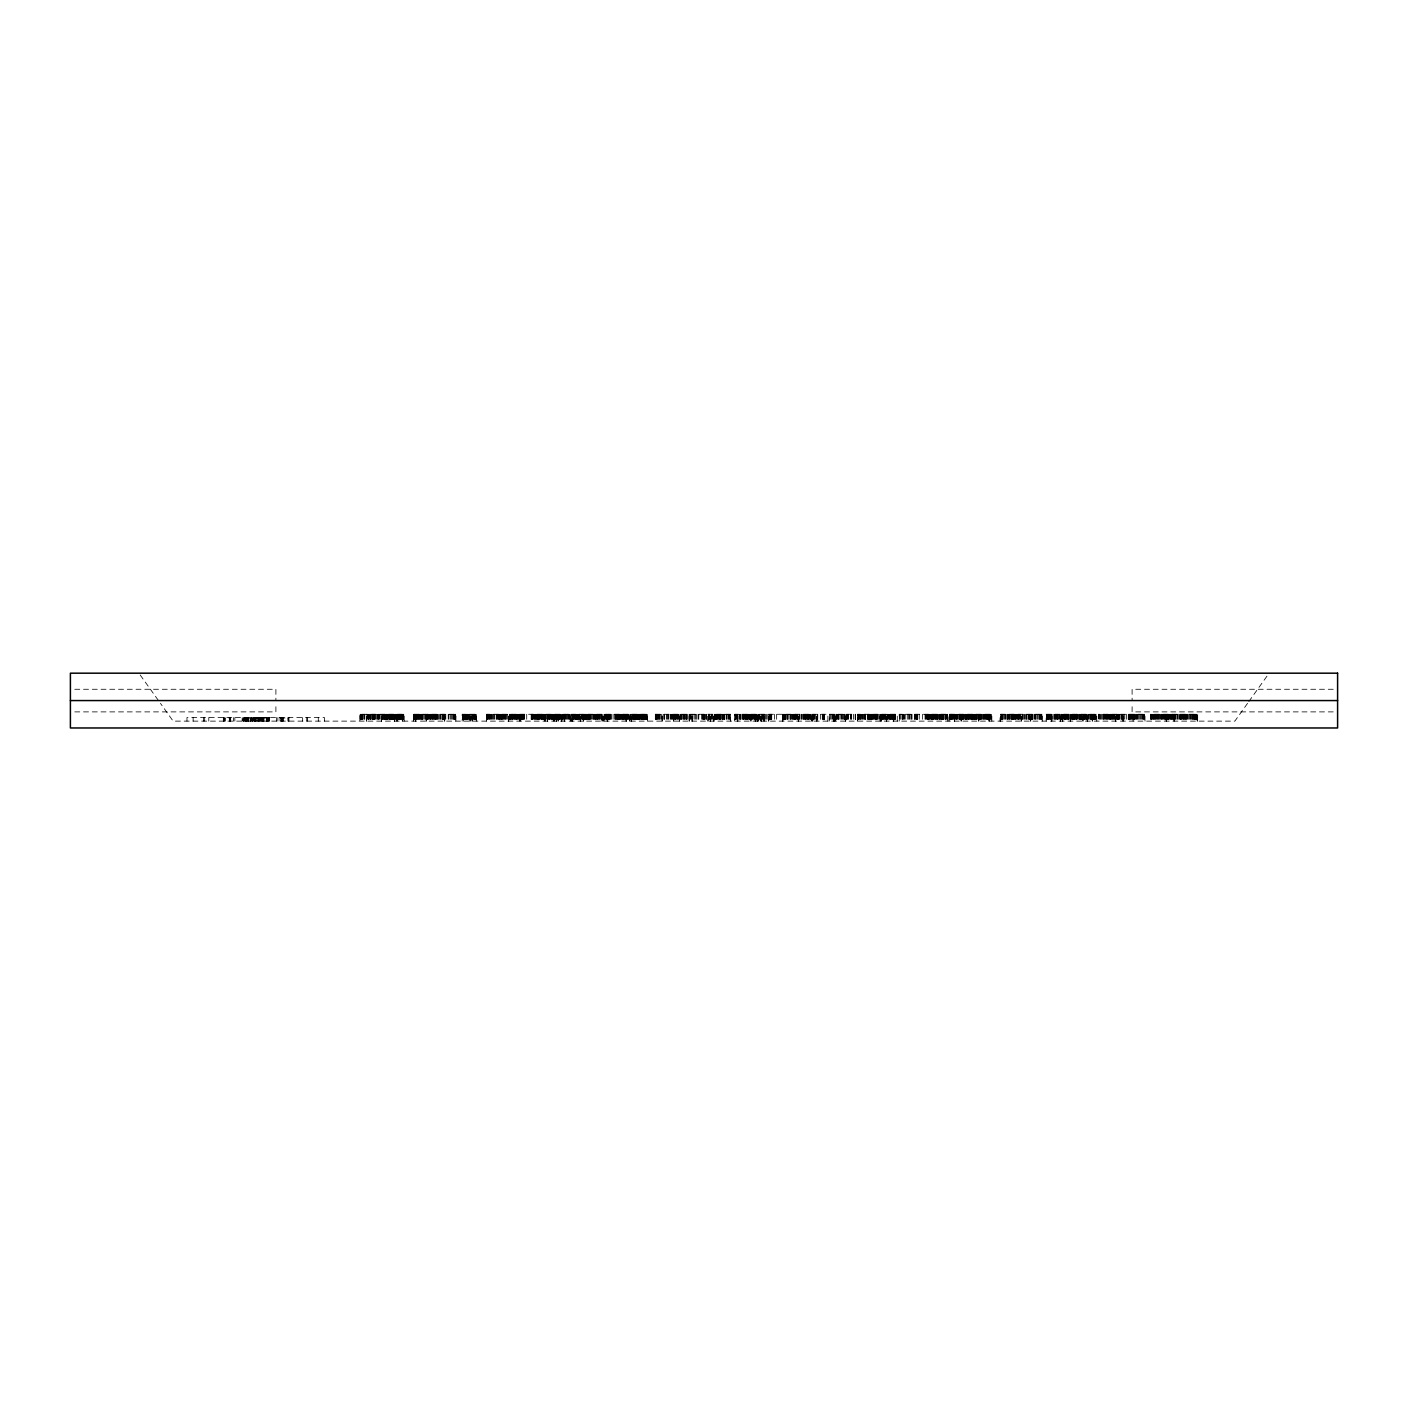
<?xml version="1.0" encoding="UTF-8"?>
<svg xmlns="http://www.w3.org/2000/svg" width="1408" height="1408" viewBox="0 0 1408 1408"><rect width="100%" height="100%" fill="white"/><g stroke="black" fill="none" stroke-linecap="round" stroke-linejoin="round"><path stroke-width="0.75" stroke-dasharray="5 3.75" d="M287.971 721.125L287.76 718.01M255.746 718.01L255.71 721.125L255.71 717.57M252.613 718.01L252.56 721.125L252.613 717.57M1247.541 703.366L1234.851 721.125L173.149 721.125L160.459 703.366M1248.808 701.589L1267.834 674.96M74.765 689.269L275.898 689.269L275.898 700.568M1333.235 689.269L1132.102 689.269L1132.102 700.568M74.765 711.885L275.898 711.885L275.898 703.507M1333.235 711.885L1132.102 711.885L1132.102 703.507M655.266 714.278L730.576 714.278L730.576 721.125M855.501 714.278L855.501 721.125L855.624 714.278L829.312 714.278L829.312 721.125M1150.67 714.278L1150.67 721.125L1150.565 714.278L1197.662 714.278L1197.662 721.125M269.315 718.01L242.158 718.01L242.158 721.125M280.051 718.01L288.939 718.01M140.166 674.96L159.192 701.589M229.997 721.125L229.909 717.57M248.213 718.01L248.248 721.125L248.301 717.57M1196.87 714.278L1196.87 721.125M1196.131 714.278L1196.272 721.125M1195.867 714.278L1196.008 721.125M1195.603 714.278L1195.797 721.125M1195.41 714.278L1195.339 721.125M1195.198 714.278L1195.04 721.125M1194.829 714.278L1194.829 721.125M1194.618 714.278L1194.406 721.125L1194.283 714.278M1193.773 714.278L1193.773 721.125M1193.192 714.278L1193.386 721.125M1192.84 714.278L1192.84 721.125M1192.365 714.278L1192.312 721.125M1191.872 714.278L1191.872 721.125M1190.974 714.278L1190.992 721.125M1190.306 714.278L1190.306 721.125M1189.549 714.278L1189.549 721.125M1188.563 714.278L1188.563 721.125M1187.437 714.278L1187.437 721.125M1186.891 714.278L1186.891 721.125M1186.416 714.278L1186.416 721.125M1185.923 714.278L1185.923 721.125M1185.659 714.278L1185.659 721.125M1185.096 714.278L1185.096 721.125M1184.533 714.278L1184.533 721.125M1184.058 714.278L1184.058 721.125M1183.741 714.278L1183.741 721.125M1183.09 714.278L1183.09 721.125M1182.896 714.278L1182.896 721.125M1181.91 714.278L1181.91 721.125M1181.594 714.278L1181.594 721.125M1180.978 714.278L1180.978 721.125M1180.784 714.278L1180.678 721.125M1180.467 714.278L1180.432 721.125M1180.221 714.278L1179.992 721.125M1179.534 714.278L1179.534 721.125M1178.267 714.278L1178.267 721.125M1177.51 714.278L1177.51 721.125M1176.842 714.278L1176.842 721.125M1175.434 714.278L1175.434 721.125M1174.994 714.278L1174.994 721.125M1174.835 714.278L1174.835 721.125M1174.571 714.278L1174.571 721.125M1173.638 714.278L1173.638 721.125M1173.093 714.278L1173.093 721.125M1172.67 714.278L1172.67 721.125M1172.16 714.278L1172.16 721.125M1171.685 714.278L1171.755 721.125M1171.298 714.278L1171.298 721.125M1170.84 714.278L1170.822 721.125M1170.523 714.278L1170.453 721.125M1169.802 714.278L1169.802 721.125M1168.992 714.278L1168.992 721.125M1168.781 714.278L1168.781 721.125M1168.358 714.278L1168.358 721.125M1167.989 714.278L1167.989 721.125M1167.707 714.278L1167.707 721.125M1167.197 714.278L1167.144 721.125M1166.862 714.278L1166.862 721.125M1165.894 714.278L1165.894 721.125M1165.454 714.278L1165.49 721.125M1165.226 714.278L1165.226 721.125M1164.61 714.278L1164.61 721.125M1164.17 714.278L1164.17 721.125M1163.747 714.278L1163.747 721.125M1162.832 714.278L1162.832 721.125M1162.163 714.278L1162.163 721.125M1161.741 714.278L1161.741 721.125M1161.318 714.278L1161.318 721.125M1160.614 714.278L1160.614 721.125M1159.787 714.278L1159.787 721.125M1158.978 714.278L1158.978 721.125M1158.397 714.278L1158.397 721.125M1157.728 714.278L1157.728 721.125M1157.165 714.278L1157.165 721.125M1156.355 714.278L1156.214 721.125M1155.88 714.278L1155.88 721.125M1155.44 714.278L1155.44 721.125M1154.454 714.278L1154.454 721.125M1154.138 714.278L1154.138 721.125M1153.786 714.278L1153.786 721.125M1153.293 714.278L1153.346 721.125M1152.606 714.278L1152.571 721.125M1151.885 714.278L1152.043 721.125M1151.709 714.278L1151.674 721.125M1151.374 714.278L1151.374 721.125M1144.986 721.125L1144.986 714.278L1098.698 714.278L1098.698 721.125M1144.563 714.278L1144.669 721.125M1143.894 714.278L1143.894 721.125M1143.578 714.278L1143.578 721.125M1143.032 714.278L1143.032 721.125M1142.469 714.278L1142.469 721.125M1141.677 714.278L1141.677 721.125M1140.709 714.278L1140.709 721.125M1139.776 714.278L1139.776 721.125M1138.72 714.278L1138.72 721.125M1137.752 714.278L1137.752 721.125M1136.925 714.278L1136.925 721.125M1136.749 714.278L1136.749 721.125M1135.746 714.278L1135.746 721.125M1134.971 714.278L1134.971 721.125M1134.602 714.278L1134.672 721.125M1134.232 714.278L1134.232 721.125M1133.898 714.278L1133.898 721.125M1133.581 714.278L1133.387 721.125M1133.106 721.125L1132.718 714.278M1132.402 714.278L1132.402 721.125M1131.874 714.278L1131.821 721.125M1131.434 714.278L1131.434 721.125M1130.642 714.278L1130.659 721.125M1130.237 714.278L1130.237 721.125M1129.885 714.278L1129.832 721.125M1129.586 714.278L1129.691 721.125M1129.339 714.278L1129.462 721.125M1128.811 714.278L1128.917 721.125M1128.547 714.278L1128.547 721.125M1128.301 714.278L1128.16 721.125M1126.4 714.278L1126.4 721.125M1124.798 714.278L1124.798 721.125M1123.725 714.278L1123.901 721.125M1123.126 721.125L1123.126 714.278L1122.968 721.125M1122.704 714.278L1122.704 721.125M1121.894 714.278L1121.894 721.125M1121.384 714.278L1121.384 721.125M1120.962 714.278L1120.962 721.125M1119.73 714.278L1119.73 721.125M1119.254 714.278L1119.254 721.125M1118.691 714.278L1118.691 721.125M1118.586 714.278L1118.586 721.125M1118.198 714.278L1118.146 721.125M1117.882 714.278L1117.882 721.125L1117.582 714.278M1117.406 714.278L1117.406 721.125M1117.072 714.278L1117.107 721.125M1116.509 714.278L1116.509 721.125M1116.104 714.278L1116.104 721.125M1114.819 714.278L1114.819 721.125M1114.397 714.278L1114.397 721.125M1113.763 714.278L1113.763 721.125M1113.323 714.278L1113.323 721.125M1112.584 714.278L1112.584 721.125M1112.285 714.278L1112.285 721.125M1111.352 714.278L1111.352 721.125M1111.176 714.278L1111.176 721.125M1110.701 714.278L1110.701 721.125M1110.384 714.278L1110.384 721.125M1110.032 714.278L1110.032 721.125M1109.469 714.278L1109.469 721.125M1109.046 714.278L1109.046 721.125M1108.765 714.278L1108.765 721.125M1107.832 714.278L1107.832 721.125M1107.568 714.278L1107.568 721.125M1106.758 714.278L1106.758 721.125M1106.336 714.278L1106.336 721.125M1105.72 714.278L1105.72 721.125M1104.998 714.278L1104.998 721.125M1104.294 714.278L1104.294 721.125M1103.678 714.278L1103.573 721.125M1103.203 714.278L1103.203 721.125M1102.816 714.278L1102.816 721.125M1101.637 714.278L1101.637 721.125M1100.686 714.278L1100.634 721.125M1099.824 714.278L1099.824 721.125M1098.944 714.278L1098.944 721.125M1096.762 721.125L1096.762 714.278L1046.179 714.278L1046.179 721.125M1096.075 714.278L1096.022 721.125M1095.582 714.278L1095.582 721.125M1095.248 714.278L1095.248 721.125M1094.738 714.278L1094.738 721.125M1094.35 714.278L1094.35 721.125M1094.034 714.278L1094.034 721.125M1093.875 714.278L1093.91 721.125M1093.4 714.278L1093.4 721.125M1092.96 714.278L1092.96 721.125M1092.837 714.278L1092.749 721.125M1091.834 714.278L1091.834 721.125M1091.411 714.278L1091.411 721.125M1090.901 714.278L1090.989 721.125M1090.549 714.278L1090.584 721.125M1090.179 714.278L1090.179 721.125M1089.317 714.278L1089.141 721.125M1088.402 714.278L1088.402 721.125M1087.926 714.278L1087.926 721.125M1086.958 714.278L1086.958 721.125M1086.378 714.278L1086.378 721.125M1086.078 714.278L1086.078 721.125M1085.357 714.278L1085.357 721.125M1084.952 714.278L1084.952 721.125M1084.758 714.278L1084.758 721.125M1084.09 714.278L1084.23 721.125M1083.984 714.278L1083.984 721.125M1083.614 714.278L1083.614 721.125M1083.051 721.125L1082.893 714.278L1082.858 721.125M1082.136 714.278L1082.066 721.125L1081.907 714.278M1081.45 714.278L1081.608 721.125M1081.309 714.278L1081.309 721.125M1080.904 714.278L1081.01 721.125M1080.64 714.278L1080.64 721.125M1080.376 714.278L1080.376 721.125M1079.76 714.278L1079.76 721.125M1079.461 714.278L1079.461 721.125M1079.25 714.278L1079.302 721.125M1078.845 714.278L1078.933 721.125M1077.93 714.278L1077.93 721.125M1077.102 714.278L1077.102 721.125M1076.803 714.278L1076.733 721.125M1076.469 714.278L1076.469 721.125M1076.187 714.278L1076.187 721.125M1075.958 714.278L1075.958 721.125M1075.448 714.278L1075.448 721.125M1074.938 714.278L1074.691 721.125M1074.48 714.278L1074.586 721.125M1074.216 714.278L1074.216 721.125M1073.864 714.278L1073.829 721.125M1073.565 714.278L1073.565 721.125M1073.09 714.278L1073.09 721.125M1072.702 714.278L1072.702 721.125M1072.544 714.278L1072.333 721.125M1072.069 714.278L1072.069 721.125M1071.594 714.278L1071.611 721.125M1071.048 714.278L1071.048 721.125M1070.678 714.278L1070.678 721.125M1070.467 721.125L1070.414 714.278L1070.238 721.125M1069.394 714.278L1069.446 721.125M1068.584 714.278L1068.584 721.125M1068.285 714.278L1068.285 721.125M1068.214 714.278L1067.968 721.125M1067.722 714.278L1067.722 721.125M1067.088 714.278L1067.088 721.125M1066.683 714.278L1066.683 721.125M1066.12 714.278L1066.12 721.125M1065.592 714.278L1065.592 721.125M1065.416 714.278L1065.363 721.125M1065.152 714.278L1065.152 721.125M1064.906 714.278L1064.906 721.125M1064.483 714.278L1064.483 721.125M1064.166 714.278L1064.29 721.125M1064.026 714.278L1063.92 721.125M1063.058 714.278L1063.058 721.125M1062.741 721.125L1062.688 714.278L1062.442 721.125M1062.125 714.278L1062.213 721.125M1062.054 714.278L1061.826 721.125M1061.65 714.278L1061.702 721.125M1061.403 714.278L1061.403 721.125M1060.981 714.278L1060.981 721.125M1060.594 721.125L1060.594 714.278L1060.382 721.125M1059.96 714.278L1059.96 721.125M1059.238 714.278L1059.133 721.125M1058.798 714.278L1058.798 721.125M1057.76 714.278L1057.848 721.125M1057.443 714.278L1057.443 721.125M1057.355 714.278L1057.179 721.125M1056.264 714.278L1056.317 721.125M1056 714.278L1056 721.125M1055.349 714.278L1055.56 721.125M1054.926 714.278L1054.926 721.125M1054.222 714.278L1054.222 721.125M1053.958 714.278L1053.906 721.125M1052.128 714.278L1052.128 721.125M1051.336 714.278L1051.336 721.125M1051.142 714.278L1051.054 721.125M1050.667 714.278L1050.667 721.125M1050.474 714.278L1050.474 721.125M1049.664 714.278L1049.717 721.125M1049.347 714.278L1049.347 721.125M1048.696 714.278L1048.837 721.125M1048.379 714.278L1048.379 721.125M1048.168 714.278L1048.168 721.125M1047.693 714.278L1047.904 721.125M1047.446 714.278L1047.411 721.125M1046.936 714.278L1047.042 721.125M1046.426 714.278L1046.426 721.125M1042.272 721.125L1042.272 714.278L1000.102 714.278L1000.102 721.125M1041.85 714.278L1041.85 721.125M1041.55 714.278L1041.586 721.125L1041.339 714.278M1040.987 714.278L1041.146 721.125M1040.741 714.278L1040.741 721.125M1040.213 714.278L1040.266 721.125M1039.667 714.278L1039.667 721.125M1039.386 714.278L1039.386 721.125M1038.259 714.278L1038.259 721.125M1037.326 714.278L1037.326 721.125M1036.059 714.278L1036.094 721.125M1035.69 714.278L1035.69 721.125M1035.038 714.278L1035.038 721.125M1034.317 714.278L1034.317 721.125M1033.032 714.278L1033.032 721.125M1032.574 714.278L1032.574 721.125M1032.416 714.278L1032.152 721.125M1032.064 714.278L1032.064 721.125M1031.712 714.278L1031.747 721.125M1031.342 714.278L1031.395 721.125M1031.184 714.278L1031.184 721.125M1030.11 714.278L1030.11 721.125M1029.635 714.278L1029.6 721.125M1029.23 714.278L1029.23 721.125M1029.037 714.278L1029.037 721.125M1028.614 714.278L1028.614 721.125M1028.016 714.278L1027.752 721.125M1026.45 714.278L1026.467 721.125M1026.203 714.278L1026.203 721.125M1025.2 714.278L1025.2 721.125M1024.566 714.278L1024.566 721.125M1023.334 714.278L1023.334 721.125M1022.613 714.278L1022.613 721.125M1022.419 714.278L1022.419 721.125M1020.782 714.278L1020.782 721.125M1019.99 714.278L1019.99 721.125M1019.445 714.278L1019.445 721.125M1018.706 714.278L1018.706 721.125M1018.565 714.278L1018.565 721.125M1018.16 714.278L1018.16 721.125M1017.79 714.278L1017.79 721.125M1016.928 714.278L1016.928 721.125L1016.717 714.278M1015.696 714.278L1015.696 721.125M1015.362 714.278L1015.221 721.125M1014.922 714.278L1015.115 721.125M1014.411 714.278L1014.411 721.125M1014.042 714.278L1014.042 721.125M1013.654 714.278L1013.654 721.125M1013.637 714.278L1013.531 721.125M1013.214 714.278L1013.232 721.125M1012.81 714.278L1012.88 721.125M1012.757 714.278L1012.757 721.125M1012.422 714.278L1012.37 721.125M1012.106 714.278L1012 721.125M1011.842 714.278L1011.701 721.125M1011.49 714.278L1011.419 721.125M1010.662 714.278L1010.715 721.125M1009.747 714.278L1009.747 721.125M1009.325 714.278L1009.325 721.125M1008.779 714.278L1008.867 721.125M1008.216 714.278L1008.216 721.125M1007.6 714.278L1007.6 721.125M1007.283 714.278L1007.283 721.125M1006.861 714.278L1006.861 721.125M1005.506 714.278L1005.506 721.125M1004.925 714.278L1004.925 721.125M1004.01 714.278L1004.01 721.125M1003.006 714.278L1002.971 721.125M1002.566 714.278L1002.619 721.125L1002.267 714.278M1002.038 714.278L1001.933 721.125L1001.792 714.278M1001.44 714.278L1001.44 721.125M1001.282 714.278L1001.229 721.125M1000.982 714.278L1000.859 721.125M1000.472 721.125L1000.472 714.278L1000.261 721.125M991.83 721.125L991.83 714.278L949.098 714.278L949.098 721.125M991.32 714.278L991.32 721.125M990.686 714.278L990.686 721.125M990.299 714.278L990.299 721.125M989.806 714.278L989.824 721.125M989.525 714.278L989.384 721.125M989.067 721.125L989.173 714.278L988.962 721.125M988.645 714.278L988.68 721.125M988.24 714.278L988.24 721.125M987.589 714.278L987.554 721.125M987.378 714.278L987.378 721.125M987.078 714.278L987.078 721.125M986.938 714.278L986.938 721.125M986.339 714.278L986.339 721.125M985.864 714.278L985.846 721.125M985.53 714.278L985.53 721.125M984.474 714.278L984.474 721.125M984.157 714.278L984.157 721.125M983.646 714.278L983.646 721.125M983.083 714.278L983.083 721.125M982.221 714.278L982.221 721.125M981.534 714.278L981.534 721.125M981.218 714.278L981.218 721.125M980.707 714.278L980.707 721.125M980.285 714.278L980.373 721.125M980.003 714.278L980.126 721.125M979.845 714.278L979.845 721.125M979.317 714.278L979.158 721.125M978.402 714.278L978.402 721.125M977.979 714.278L977.979 721.125M977.029 714.278L977.029 721.125M976.747 714.278L976.747 721.125M976.413 714.278L976.413 721.125M975.938 714.278L975.938 721.125M975.374 714.278L975.374 721.125M975.075 714.278L975.128 721.125M974.794 714.278L974.794 721.125M974.389 714.278L974.354 721.125M973.949 714.278L973.949 721.125M973.579 714.278L973.579 721.125M973.227 714.278L973.227 721.125M972.629 714.278L972.629 721.125M972.4 714.278L972.4 721.125M972.03 714.278L972.03 721.125M971.819 714.278L971.819 721.125M971.256 714.278L971.256 721.125M971.115 714.278L970.904 721.125M970.411 714.278L970.411 721.125M969.83 714.278L969.83 721.125M969.214 714.278L969.179 721.125M968.898 714.278L968.898 721.125M968.651 714.278L968.651 721.125M968.352 714.278L968.352 721.125M967.314 714.278L967.578 721.125M967.155 714.278L967.226 721.125M966.821 714.278L966.768 721.125M966.328 714.278L966.328 721.125L965.923 714.278M965.554 714.278L965.694 721.125M965.43 714.278L965.43 721.125M965.219 714.278L965.219 721.125M964.304 714.278L964.093 721.125M963.846 714.278L963.811 721.125M963.565 714.278L963.512 721.125M962.861 714.278L962.861 721.125M962.491 714.278L962.491 721.125M962.227 714.278L962.069 721.125L961.998 714.278M961.682 714.278L961.611 721.125M961.206 721.125L961.206 714.278L961.048 721.125M960.661 714.278L960.661 721.125M960.291 714.278L960.344 721.125M960.045 714.278L960.098 721.125M959.922 714.278L959.728 721.125M959.534 714.278L959.517 721.125M959.27 714.278L959.288 721.125M958.725 714.278L958.654 721.125M957.528 714.278L957.44 721.125M957.053 714.278L957.053 721.125M956.56 714.278L956.472 721.125M956.419 714.278L956.419 721.125M955.592 714.278L955.627 721.125M955.064 714.278L955.011 721.125M954.712 714.278L954.712 721.125M954.659 721.125L954.43 714.278L954.395 721.125M953.445 714.278L953.374 721.125M953.093 714.278L953.093 721.125M952.635 714.278L952.635 721.125M952.107 714.278L952.142 721.125M951.773 714.278L951.773 721.125M951.562 714.278L951.562 721.125M951.298 714.278L951.174 721.125M951.104 714.278L951.139 721.125M950.734 714.278L950.734 721.125M950.488 714.278L950.488 721.125M950.277 714.278L950.277 721.125M949.89 714.278L949.89 721.125M949.467 714.278L949.555 721.125M949.326 714.278L949.274 721.125M947.813 721.125L947.813 714.278L899.237 714.278L899.237 721.125M947.637 714.278L947.637 721.125M947.109 714.278L947.109 721.125M946.264 714.278L946.264 721.125M945.842 714.278L945.842 721.125M945.56 714.278L945.56 721.125M945.102 714.278L945.102 721.125M943.958 714.278L943.958 721.125M943.677 714.278L943.624 721.125M943.413 714.278L943.325 721.125M942.797 714.278L942.797 721.125M942.41 714.278L942.41 721.125M942.374 714.278L942.234 721.125M942.04 714.278L941.864 721.125M941.6 714.278L941.582 721.125M941.459 714.278L941.459 721.125M941.16 714.278L941.16 721.125M940.562 714.278L940.562 721.125M940.157 714.278L940.157 721.125M939.928 714.278L939.734 721.125M939.294 714.278L939.294 721.125M938.942 714.278L938.995 721.125M938.01 714.278L938.01 721.125M937.675 714.278L937.675 721.125M937.165 714.278L937.165 721.125M936.883 714.278L936.883 721.125M936.25 714.278L936.232 721.125M935.915 714.278L935.915 721.125M935.458 714.278L935.598 721.125M934.982 714.278L934.982 721.125M934.19 714.278L934.19 721.125M933.803 714.278L933.803 721.125M933.346 714.278L933.434 721.125M933.029 714.278L933.029 721.125M932.888 714.278L932.888 721.125M932.483 714.278L932.483 721.125M932.078 714.278L932.078 721.125M931.709 714.278L931.709 721.125M931.41 714.278L931.515 721.125M931.022 714.278L931.022 721.125M930.882 714.278L930.882 721.125M929.826 714.278L929.931 721.125M929.667 714.278L929.667 721.125M929.051 714.278L928.946 721.125M928.629 714.278L928.594 721.125M928.418 714.278L928.47 721.125M928.136 714.278L928.136 721.125M927.714 714.278L927.749 721.125M927.502 714.278L927.573 721.125M927.291 714.278L927.397 721.125M926.957 714.278L927.045 721.125M926.71 714.278L926.71 721.125M925.443 714.278L925.443 721.125M925.038 714.278L925.038 721.125M922.522 714.278L922.522 721.125M919.266 714.278L919.266 721.125M917.699 714.278L917.699 721.125M917.4 714.278L917.4 721.125M917.101 714.278L917.101 721.125M916.731 714.278L916.731 721.125M916.432 714.278L916.362 721.125M915.922 714.278L915.869 721.125M915.499 714.278L915.605 721.125M914.69 714.278L914.69 721.125M914.496 714.278L914.496 721.125M911.909 714.278L911.909 721.125M911.75 714.278L911.75 721.125M910.166 714.278L910.166 721.125M909.41 714.278L909.41 721.125M908.477 714.278L908.477 721.125M907.28 714.278L907.28 721.125M905.256 714.278L905.133 721.125M904.358 714.278L904.358 721.125M903.69 714.278L903.69 721.125M903.003 714.278L903.003 721.125M902.686 714.278L902.686 721.125M902.317 714.278L902.211 721.125M900.926 714.278L900.997 721.125M899.906 714.278L899.958 721.125M899.43 714.278L899.43 721.125M897.283 721.125L897.283 714.278L857.366 714.278L857.542 721.125L857.842 714.278M895.453 714.278L895.453 721.125M895.242 714.278L895.242 721.125M894.89 714.278L894.89 721.125M894.766 714.278L894.731 721.125M894.203 714.278L894.168 721.125M893.306 714.278L893.306 721.125M892.989 714.278L892.936 721.125M892.514 714.278L892.514 721.125M892.373 714.278L892.373 721.125M892.021 714.278L892.021 721.125M891.81 714.278L891.81 721.125M891.141 714.278L891.141 721.125M890.894 714.278L890.824 721.125M890.578 714.278L890.578 721.125M890.419 714.278L890.278 721.125M890.102 714.278L890.102 721.125M889.768 714.278L889.768 721.125M889.504 714.278L889.504 721.125M888.606 714.278L888.571 721.125M887.99 714.278L887.85 721.125M887.691 714.278L887.55 721.125M887.04 714.278L887.04 721.125M885.685 714.278L885.685 721.125M885.403 714.278L885.403 721.125M884.946 714.278L884.946 721.125M884.629 714.278L884.629 721.125M883.942 714.278L883.942 721.125M883.555 714.278L883.432 721.125M882.922 714.278L882.922 721.125L882.675 714.278M882.411 714.278L882.464 721.125M881.848 714.278L881.848 721.125M881.038 714.278L881.038 721.125M880.563 714.278L880.686 721.125M879.578 714.278L879.384 721.125M878.31 714.278L878.31 721.125M877.448 714.278L877.448 721.125M877.131 714.278L877.131 721.125M876.779 714.278L876.779 721.125M876.48 714.278L876.41 721.125M876.269 714.278L876.269 721.125M875.917 714.278L875.917 721.125M875.494 714.278L875.494 721.125M875.424 714.278L875.354 721.125M874.861 714.278L874.861 721.125M874.157 714.278L874.139 721.125M873.734 714.278L873.734 721.125M872.89 714.278L873.136 721.125M872.362 714.278L872.362 721.125M872.062 714.278L872.062 721.125M871.886 714.278L871.886 721.125M871.658 714.278L871.552 721.125M871.235 714.278L871.235 721.125M871.077 714.278L871.024 721.125M870.654 714.278L870.654 721.125M870.267 714.278L870.267 721.125M870.109 714.278L870.109 721.125M869.898 714.278L869.898 721.125M869.475 714.278L869.422 721.125M868.982 714.278L868.982 721.125M868.472 714.278L868.56 721.125M868.19 714.278L868.296 721.125M867.698 714.278L867.698 721.125M867.381 714.278L867.381 721.125M865.691 714.278L865.691 721.125M865.234 714.278L865.234 721.125M864.934 714.278L864.934 721.125M864.864 714.278L864.864 721.125M863.984 714.278L863.984 721.125M863.139 714.278L863.139 721.125M862.365 714.278L862.365 721.125M861.749 714.278L861.749 721.125M861.01 714.278L860.834 721.125M860.552 714.278L860.552 721.125M859.989 714.278L859.989 721.125M859.443 714.278L859.443 721.125M858.774 714.278L858.774 721.125M858.651 714.278L858.722 721.125M858.211 714.278L858.422 721.125M857.982 714.278L858.106 721.125M855.131 714.278L855.131 721.125M853.406 714.278L853.442 721.125M851.347 714.278L851.347 721.125M850.872 714.278L851.013 721.125M850.819 714.278L850.819 721.125M848.285 714.278L848.285 721.125M847.933 714.278L847.986 721.125M847.229 714.278L847.229 721.125M846.859 714.278L846.859 721.125M846.666 714.278L846.595 721.125M846.349 714.278L846.366 721.125M845.997 714.278L845.944 721.125M844.835 714.278L844.8 721.125M844.624 714.278L844.694 721.125M844.325 714.278L844.325 721.125M843.955 714.278L843.814 721.125M842.952 714.278L842.952 721.125M842.072 714.278L842.16 721.125M841.491 714.278L841.526 721.125M840.259 714.278L840.066 721.125M838.922 714.278L838.922 721.125M838.482 714.278L838.482 721.125M838.13 714.278L838.13 721.125M837.267 714.278L837.267 721.125M836.845 714.278L836.792 721.125M836.722 714.278L836.722 721.125M836.035 714.278L836.035 721.125M835.613 721.125L835.226 714.278M834.821 714.278L834.979 721.125M834.592 721.125L834.539 714.278L834.152 721.125M834.011 714.278L834.011 721.125M833.589 721.125L833.554 714.278L833.43 721.125M833.026 714.278L833.166 721.125M832.709 714.278L832.709 721.125M831.758 714.278L831.741 721.125M830.421 714.278L830.403 721.125M829.594 714.278L829.594 721.125M827.886 721.125L827.886 714.278L734.554 714.278L734.554 721.125M824.666 714.278L824.454 721.125M824.243 714.278L824.226 721.125L824.102 714.278M823.821 714.278L823.821 721.125M823.539 714.278L823.539 721.125M823.275 714.278L823.011 721.125M822.642 714.278L822.642 721.125M822.29 714.278L822.29 721.125M820.336 714.278L820.336 721.125M817.766 714.278L817.766 721.125M817.274 714.278L817.274 721.125M815.426 714.278L815.426 721.125M814.246 714.278L814.246 721.125M814.07 714.278L814.07 721.125M813.718 714.278L813.718 721.125M813.525 714.278L813.578 721.125M813.05 714.278L813.155 721.125M812.909 721.125L812.786 714.278L812.627 721.125M812.346 714.278L812.346 721.125M811.941 721.125L811.888 714.278L811.73 721.125M811.554 714.278L811.554 721.125M810.445 714.278L810.427 721.125M810.374 714.278L810.251 721.125M809.934 714.278L809.934 721.125M809.354 714.278L809.248 721.125M808.65 714.278L808.65 721.125M808.544 714.278L808.544 721.125M808.227 714.278L808.227 721.125M807.787 714.278L807.893 721.125M807.365 714.278L807.365 721.125M807.048 714.278L806.96 721.125M806.45 714.278L806.291 721.125M805.816 714.278L805.816 721.125M805.517 714.278L805.658 721.125M805.27 714.278L805.27 721.125M804.76 714.278L804.76 721.125M804.478 714.278L804.478 721.125M803.722 714.278L803.722 721.125M803.246 714.278L803.246 721.125M802.754 714.278L802.965 721.125M801.698 714.278L801.698 721.125M801.064 714.278L801.064 721.125M799.726 714.278L799.726 721.125M799.322 714.278L799.322 721.125M798.53 721.125L798.424 714.278L798.283 721.125M797.808 714.278L797.808 721.125M797.245 714.278L797.245 721.125M797.051 714.278L797.016 721.125M796.171 714.278L796.171 721.125M795.731 714.278L795.731 721.125M795.555 714.278L795.467 721.125M795.309 714.278L795.362 721.125M794.886 714.278L794.886 721.125M794.746 714.278L794.552 721.125M794.376 714.278L794.288 721.125M793.778 714.278L793.778 721.125M793.214 714.278L793.162 721.125M792.95 714.278L792.95 721.125M792.37 714.278L792.37 721.125M791.419 714.278L791.419 721.125M790.803 714.278L790.803 721.125M790.522 714.278L790.522 721.125M789.923 714.278L789.923 721.125M788.234 714.278L788.234 721.125M787.582 714.278L787.582 721.125M787.424 714.278L787.424 721.125M786.65 714.278L786.738 721.125M785.558 714.278L785.558 721.125M785.347 714.278L785.347 721.125M784.96 714.278L785.083 721.125M784.802 714.278L784.678 721.125M784.538 714.278L784.538 721.125M783.974 714.278L784.115 721.125M783.675 714.278L783.675 721.125M783.394 714.278L783.446 721.125M783.288 714.278L783.288 721.125M782.443 714.278L782.443 721.125M776.653 714.278L776.653 721.125M774.418 714.278L774.435 721.125M771.725 714.278L771.725 721.125M771.514 714.278L771.496 721.125M771.302 714.278L771.302 721.125M770.827 714.278L770.898 721.125M770.686 714.278L770.774 721.125M770.387 714.278L770.44 721.125M770.053 714.278L769.982 721.125M769.648 714.278L769.648 721.125M769.102 714.278L769.102 721.125M767.8 714.278L767.8 721.125M766.48 714.278L766.48 721.125M765.547 714.278L765.547 721.125M764.632 714.278L764.632 721.125M764.122 721.125L764.122 714.278L763.946 721.125M763.523 714.278L763.523 721.125M763.4 714.278L763.4 721.125M762.784 714.278L762.784 721.125M762.274 714.278L762.485 721.125M761.869 714.278L761.746 721.125M761.446 721.125L761.446 714.278L761.094 721.125M761.077 721.125L760.848 714.278L760.214 721.125M759.845 714.278L759.845 721.125M759.546 714.278L759.422 721.125M758.877 714.278L758.771 721.125M758.542 714.278L758.542 721.125M757.768 714.278L757.768 721.125M757.31 721.125L757.31 714.278L757.099 721.125M756.8 714.278L756.8 721.125M756.466 714.278L756.466 721.125M756.026 714.278L755.955 721.125M755.638 714.278L755.797 721.125M754.776 714.278L754.776 721.125M754.424 714.278L754.635 721.125M754.266 714.278L754.318 721.125M753.931 714.278L753.931 721.125M753.139 714.278L753.051 721.125M752.558 714.278L752.558 721.125M752.083 714.278L752.101 721.125M751.538 714.278L751.538 721.125M751.115 721.125L750.851 714.278L750.781 721.125M750.534 714.278L750.499 721.125M750.165 714.278L750.165 721.125M749.795 714.278L749.76 721.125M749.443 714.278L749.443 721.125M749.074 714.278L749.25 721.125M748.986 714.278L749.021 721.125M748.211 714.278L748.37 721.125M747.736 714.278L747.736 721.125M747.454 714.278L747.331 721.125L747.296 714.278M746.662 714.278L746.662 721.125M746.152 714.278L746.152 721.125M745.994 714.278L746.046 721.125M745.747 714.278L745.747 721.125M745.131 714.278L745.043 721.125M744.832 714.278L744.814 721.125M744.022 714.278L744.022 721.125M743.635 714.278L743.635 721.125M743.248 714.278L743.248 721.125M742.914 714.278L742.914 721.125M742.368 714.278L742.368 721.125M740.978 714.278L740.978 721.125M740.766 714.278L740.766 721.125M740.256 714.278L740.256 721.125M739.587 714.278L739.534 721.125M739.042 714.278L739.042 721.125M737.898 721.125L737.704 714.278L737.598 721.125M737.123 714.278L737.123 721.125M737.018 714.278L737.018 721.125M736.63 714.278L736.63 721.125M735.592 714.278L735.592 721.125M735.451 714.278L735.451 721.125M735.117 714.278L735.275 721.125M734.835 714.278L734.835 721.125M730.294 714.278L730.294 721.125M729.749 714.278L729.749 721.125M729.326 714.278L729.186 721.125M728.816 714.278L728.816 721.125M728.112 714.278L728.112 721.125M726.88 714.278L726.88 721.125M726.704 714.278L726.704 721.125M724.838 714.278L724.838 721.125M724.68 714.278L724.627 721.125M724.222 714.278L724.205 721.125M723.835 714.278L723.835 721.125M723.413 714.278L723.43 721.125M722.867 714.278L722.867 721.125M722.41 714.278L722.41 721.125M722.322 714.278L722.286 721.125M721.142 714.278L721.142 721.125M720.843 714.278L720.896 721.125M720.403 714.278L720.403 721.125M720.139 714.278L720.139 721.125M719.787 714.278L719.787 721.125M719.242 714.278L719.224 721.125L719.048 714.278M718.45 714.278L718.467 721.125M717.834 714.278L717.834 721.125M717.411 714.278L717.622 721.125M716.936 714.278L716.918 721.125M716.619 714.278L716.619 721.125M716.091 714.278L716.091 721.125M715.898 714.278L715.898 721.125M715.37 714.278L715.598 721.125M715.141 714.278L715.088 721.125M714.525 714.278L714.613 721.125M714.419 714.278L714.437 721.125M712.782 714.278L712.73 721.125M711.99 714.278L711.92 721.125M711.374 714.278L711.445 721.125M709.808 714.278L709.773 721.125M709.579 714.278L709.474 721.125M709.051 714.278L708.998 721.125M708.699 714.278L708.664 721.125M708.47 714.278L708.47 721.125M706.57 714.278L706.534 721.125M706.235 714.278L706.235 721.125M705.461 714.278L705.443 721.125M704.651 714.278L704.563 721.125M704.352 714.278L704.352 721.125M704.053 714.278L704.053 721.125M703.683 714.278L703.683 721.125M703.384 714.278L703.314 721.125M702.874 714.278L702.821 721.125M702.557 714.278L702.451 721.125M701.642 714.278L701.642 721.125M698.861 714.278L698.702 721.125M698.034 714.278L698.034 721.125M696.362 714.278L696.362 721.125M695.429 714.278L695.429 721.125M694.232 714.278L694.232 721.125M692.806 714.278L692.806 721.125M691.31 714.278L691.31 721.125M690.642 714.278L690.642 721.125M689.973 714.278L689.973 721.125M689.638 714.278L689.638 721.125M687.949 714.278L687.878 721.125M686.91 714.278L686.91 721.125M686.682 714.278L686.682 721.125M686.382 714.278L686.382 721.125M685.168 714.278L685.326 721.125M684.869 714.278L684.869 721.125M684.675 714.278L684.675 721.125M683.866 714.278L683.866 721.125M683.637 714.278L683.637 721.125M682.739 714.278L682.739 721.125M681.701 714.278L681.701 721.125M681.331 714.278L681.331 721.125M680.909 714.278L680.856 721.125M680.522 714.278L680.434 721.125M679.87 714.278L679.87 721.125M679.677 721.125L679.677 714.278L679.413 721.125M678.41 714.278L678.41 721.125M678.146 714.278L678.146 721.125M677.565 714.278L677.494 721.125M677.107 714.278L677.107 721.125M676.086 714.278L676.086 721.125M675.928 714.278L675.928 721.125M675.611 714.278L675.611 721.125M675.277 714.278L675.277 721.125M674.696 714.278L674.802 721.125M674.432 714.278L674.432 721.125M673.376 714.278L673.376 721.125M672.936 714.278L672.936 721.125M672.602 714.278L672.602 721.125M671.581 714.278L671.581 721.125M671.035 714.278L671.035 721.125M670.648 714.278L670.666 721.125M668.87 714.278L668.888 721.125M668.131 714.278L668.131 721.125M667.251 714.278L667.251 721.125M666.582 714.278L666.582 721.125M664.682 714.278L664.682 721.125M664.242 714.278L664.242 721.125M663.15 714.278L663.15 721.125M661.426 714.278L661.426 721.125M660.282 714.278L660.282 721.125M659.578 714.278L659.578 721.125M659.155 714.278L659.155 721.125M658.68 714.278L658.68 721.125M657.941 714.278L657.994 721.125M657.378 714.278L657.378 721.125M657.008 714.278L657.008 721.125M656.638 714.278L656.638 721.125M656.374 714.278L656.374 721.125M655.829 714.278L655.829 721.125L655.565 714.278M655.354 714.278L655.301 721.125M647.398 721.125L647.398 714.278L571.542 714.278L571.542 721.125M647.046 714.278L647.046 721.125M646.888 714.278L646.853 721.125M646.501 714.278L646.501 721.125M646.325 714.278L646.254 721.125M646.078 714.278L645.832 721.125M645.603 714.278L645.603 721.125M645.392 714.278L645.498 721.125M644.987 714.278L644.987 721.125M644.794 714.278L644.794 721.125M644.248 714.278L644.283 721.125M643.984 714.278L643.826 721.125L643.597 714.278M643.35 714.278L643.28 721.125M643.086 714.278L643.086 721.125M642.734 714.278L642.84 721.125M642.506 714.278L642.382 721.125M642.136 714.278L642.136 721.125M641.907 714.278L641.907 721.125M641.432 714.278L641.432 721.125M641.01 714.278L641.098 721.125M640.57 714.278L640.728 721.125M640.042 714.278L640.042 721.125M639.725 714.278L639.725 721.125M639.39 714.278L639.39 721.125M639.038 714.278L639.038 721.125M638.739 714.278L638.651 721.125M638.317 714.278L638.317 721.125M638.018 714.278L638.018 721.125M637.718 714.278L637.789 721.125M637.507 714.278L637.349 721.125M637.102 714.278L637.102 721.125M636.997 714.278L636.75 721.125L636.645 714.278M636.222 714.278L636.222 721.125M636.064 714.278L635.941 721.125M635.677 714.278L635.571 721.125L635.29 714.278M634.744 714.278L634.744 721.125M634.586 714.278L634.586 721.125M634.163 714.278L634.286 721.125M634.075 714.278L633.882 721.125M633.776 714.278L633.67 721.125M633.442 714.278L633.442 721.125M632.544 714.278L632.544 721.125M632.315 714.278L632.122 721.125L631.822 714.278M630.696 714.278L630.678 721.125M630.238 714.278L630.238 721.125M629.957 721.125L629.71 714.278L629.622 721.125M629.094 714.278L629.253 721.125M628.637 714.278L628.637 721.125M628.021 714.278L628.197 721.125M627.563 714.278L627.598 721.125M627.106 714.278L627.106 721.125M626.842 714.278L626.842 721.125L626.472 714.278M625.645 714.278L625.645 721.125M625.363 714.278L625.363 721.125M624.888 714.278L624.888 721.125M624.518 714.278L624.518 721.125M623.955 714.278L623.973 721.125M623.797 714.278L623.709 721.125M623.234 714.278L623.234 721.125L623.093 714.278M622.829 714.278L622.829 721.125M622.582 714.278L622.582 721.125M622.301 714.278L622.301 721.125M622.002 714.278L622.002 721.125M621.35 714.278L621.35 721.125M620.998 714.278L620.998 721.125M620.682 714.278L620.629 721.125M620.154 714.278L620.101 721.125M619.731 714.278L619.731 721.125M619.502 714.278L619.45 721.125M619.362 714.278L619.291 721.125M618.798 714.278L618.763 721.125M618.376 714.278L618.27 721.125M618.182 714.278L618.006 721.125M617.707 714.278L617.742 721.125M617.619 714.278L617.531 721.125M617.197 714.278L617.197 721.125L616.88 714.278M616.475 714.278L616.334 721.125M615.965 714.278L615.912 721.125M615.894 714.278L615.894 721.125M615.437 714.278L615.437 721.125M614.592 714.278L614.574 721.125M613.078 714.278L613.078 721.125M611.565 714.278L611.565 721.125M610.667 714.278L610.738 721.125M610.245 714.278L610.245 721.125M609.611 714.278L609.646 721.125M609.435 714.278L609.435 721.125M608.925 714.278L609.083 721.125M608.643 714.278L608.643 721.125M608.362 714.278L608.538 721.125M608.098 714.278L608.133 721.125M607.922 714.278L607.851 721.125M607.499 721.125L607.499 714.278L607.13 721.125M606.83 714.278L606.83 721.125L606.566 714.278M606.39 714.278L606.214 721.125M606.003 714.278L606.003 721.125M605.334 714.278L605.07 721.125L605 714.278M604.613 714.278L604.472 721.125M604.278 714.278L604.278 721.125M603.962 721.125L603.962 714.278L603.698 721.125M602.888 714.278L602.765 721.125M602.342 721.125L602.166 714.278L601.867 721.125M601.744 714.278L601.744 721.125M601.234 714.278L601.234 721.125M600.794 714.278L600.882 721.125M599.861 714.278L599.861 721.125M599.597 714.278L599.597 721.125M598.822 714.278L598.822 721.125M598.118 714.278L598.118 721.125M597.749 714.278L597.837 721.125M597.608 714.278L597.608 721.125M596.992 714.278L596.992 721.125M596.587 714.278L596.675 721.125M596.042 714.278L596.042 721.125M595.602 714.278L595.602 721.125M595.232 714.278L595.232 721.125M594.88 714.278L594.88 721.125M594.458 714.278L594.352 721.125M593.736 714.278L593.771 721.125M593.454 714.278L593.454 721.125M592.504 714.278L592.504 721.125M591.642 714.278L591.642 721.125M590.674 714.278L590.832 721.125M590.462 714.278L590.603 721.125M589.811 714.278L589.811 721.125M589.547 714.278L589.688 721.125M589.477 714.278L589.477 721.125M589.037 714.278L588.914 721.125M588.702 714.278L588.702 721.125M588.456 714.278L588.421 721.125M588.315 714.278L588.315 721.125M587.91 714.278L587.91 721.125M587.33 714.278L587.365 721.125M587.03 714.278L587.083 721.125M586.749 714.278L586.749 721.125M586.555 714.278L586.555 721.125M586.062 714.278L586.062 721.125M585.974 714.278L585.886 721.125M585.411 714.278L585.622 721.125M585.27 714.278L585.218 721.125M584.83 714.278L584.813 721.125M584.408 714.278L584.461 721.125M584.179 714.278L584.091 721.125M583.176 714.278L583.246 721.125M582.736 714.278L582.736 721.125M582.454 714.278L582.366 721.125M581.997 714.278L581.979 721.125M581.293 714.278L581.381 721.125M579.955 714.278L579.885 721.125M579.41 714.278L579.41 721.125M579.04 714.278L579.04 721.125M578.371 714.278L578.371 721.125M578.16 714.278L578.16 721.125M577.79 714.278L577.861 721.125M577.597 714.278L577.65 721.125M577.28 714.278L577.333 721.125M576.664 714.278L576.805 721.125M576.453 714.278L576.558 721.125M576.101 714.278L576.101 721.125M575.942 714.278L575.942 721.125M575.678 714.278L575.485 721.125M575.186 714.278L575.168 721.125M574.728 714.278L574.746 721.125M574.165 714.278L574.165 721.125M573.654 714.278L573.654 721.125M573.531 714.278L573.602 721.125M572.968 714.278L572.88 721.125M572.563 714.278L572.616 721.125M572.37 721.125L572.246 714.278L572.158 721.125M571.736 714.278L571.842 721.125M570.469 721.125L570.469 714.278L486.517 714.278L486.517 721.125M570.24 714.278L570.24 721.125M569.747 714.278L569.747 721.125M569.272 714.278L569.272 721.125M568.797 714.278L568.797 721.125M568.04 714.278L568.04 721.125M567.195 714.278L567.195 721.125M566.368 714.278L566.368 721.125M565.558 714.278L565.558 721.125M564.978 714.278L564.907 721.125M564.608 714.278L564.802 721.125M564.414 721.125L564.291 714.278L564.256 721.125M563.728 714.278L563.834 721.125M563.27 714.278L563.13 721.125M562.707 714.278L562.549 721.125M562.162 714.278L562.162 721.125M561.898 721.125L561.634 714.278L561.634 721.125M561.158 714.278L561.158 721.125M560.824 714.278L560.93 721.125M560.261 714.278L560.261 721.125M559.856 714.278L559.803 721.125M559.539 714.278L559.539 721.125M559.187 714.278L559.187 721.125M558.87 714.278L558.818 721.125M558.413 714.278L558.413 721.125M557.744 714.278L557.744 721.125M557.286 714.278L557.515 721.125M556.758 714.278L556.829 721.125M556.002 714.278L555.79 721.125L555.72 714.278M555.21 714.278L555.21 721.125M554.858 714.278L554.611 721.125M554.4 714.278L554.365 721.125M553.643 714.278L553.643 721.125M553.186 714.278L553.274 721.125M552.904 714.278L552.904 721.125M552.746 714.278L552.57 721.125M552.411 714.278L552.411 721.125M551.813 714.278L551.813 721.125M551.39 714.278L551.531 721.125M551.109 714.278L551.109 721.125M550.651 714.278L550.51 721.125M549.842 714.278L549.842 721.125M549.49 714.278L549.349 721.125M549.226 714.278L549.173 721.125M548.821 714.278L548.962 721.125M548.205 714.278L548.346 721.125M547.958 714.278L547.87 721.125M547.131 714.278L547.166 721.125M546.11 714.278L546.251 721.125M545.706 714.278L545.706 721.125M545.283 714.278L545.459 721.125M545.125 721.125L544.914 714.278L544.843 721.125M544.544 714.278L544.509 721.125M544.157 714.278L544.157 721.125M543.84 714.278L543.84 721.125M543.576 714.278L543.558 721.125M543.312 714.278L543.312 721.125M542.907 714.278L542.907 721.125M542.766 714.278L542.766 721.125M542.203 714.278L542.08 721.125M541.798 714.278L541.834 721.125M541.482 714.278L541.64 721.125M541.27 714.278L541.13 721.125M540.531 714.278L540.531 721.125M539.757 714.278L539.757 721.125M539.387 714.278L539.352 721.125M538.982 714.278L538.982 721.125M538.578 714.278L538.578 721.125M538.437 714.278L538.437 721.125M537.645 714.278L537.645 721.125M537.486 714.278L537.486 721.125M537.258 714.278L537.064 721.125M536.818 714.278L536.765 721.125M536.43 714.278L536.571 721.125M535.638 714.278L535.638 721.125M535.462 714.278L535.374 721.125M534.758 714.278L534.758 721.125M534.178 714.278L534.072 721.125M533.984 714.278L534.019 721.125M532.963 714.278L533.104 721.125M532.646 714.278L532.664 721.125M532.4 714.278L532.453 721.125M532.154 714.278L532.154 721.125M531.942 714.278L531.942 721.125M531.52 714.278L531.467 721.125M531.203 714.278L531.133 721.125M526.715 714.278L526.715 721.125M524.586 714.278L524.603 721.125M523.882 714.278L524.04 721.125M523.318 714.278L523.318 721.125M523.072 714.278L523.054 721.125M522.896 714.278L522.808 721.125M522.456 714.278L522.456 721.125M522.086 714.278L522.139 721.125M521.523 714.278L521.664 721.125M521.171 714.278L521.171 721.125M520.96 714.278L520.96 721.125M520.291 714.278L520.291 721.125M520.045 721.125L519.992 714.278L519.939 721.125M519.429 714.278L519.57 721.125M519.253 714.278L519.253 721.125M518.918 714.278L518.918 721.125M518.654 714.278L518.654 721.125M517.722 714.278L517.757 721.125M517.123 714.278L517.123 721.125M517 714.278L516.842 721.125L516.701 714.278M516.19 714.278L516.19 721.125M515.768 714.278L515.838 721.125M515.258 714.278L515.258 721.125M514.835 714.278L514.835 721.125M514.554 714.278L514.554 721.125M513.779 714.278L513.779 721.125M513.093 714.278L513.093 721.125M512.706 714.278L512.706 721.125M512.582 714.278L512.582 721.125M511.966 714.278L511.966 721.125M511.614 714.278L511.632 721.125M510.998 714.278L510.998 721.125M510.576 714.278L510.576 721.125M510.189 714.278L510.189 721.125M509.837 714.278L509.837 721.125M509.414 714.278L509.414 721.125M509.309 714.278L509.309 721.125M507.461 714.278L507.461 721.125M506.598 714.278L506.598 721.125M505.806 714.278L505.63 721.125L505.419 714.278M504.645 714.278L504.522 721.125M504.011 714.278L504.064 721.125M503.272 714.278L503.272 721.125M502.885 714.278L502.885 721.125M502.286 714.278L502.286 721.125M502.04 714.278L502.04 721.125M501.512 714.278L501.512 721.125M501.213 714.278L501.213 721.125M501.037 714.278L501.037 721.125L500.702 714.278M500.227 714.278L500.174 721.125M499.805 714.278L499.805 721.125M499.418 714.278L499.259 721.125M499.048 714.278L499.048 721.125M498.573 714.278L498.626 721.125M498.115 714.278L498.168 721.125M497.71 714.278L497.341 721.125M496.848 714.278L496.848 721.125M496.531 714.278L496.531 721.125M494.842 714.278L494.842 721.125M494.014 714.278L494.014 721.125M493.134 714.278L493.134 721.125M492.29 714.278L492.29 721.125M491.515 714.278L491.515 721.125M490.899 714.278L490.899 721.125M490.16 714.278L490.16 721.125M489.702 714.278L489.702 721.125M489.139 714.278L489.139 721.125M488.594 714.278L488.594 721.125M487.925 714.278L487.802 721.125M487.573 714.278L487.573 721.125M487.256 714.278L487.362 721.125M486.992 714.278L486.992 721.125M486.728 714.278L486.798 721.125M476.309 721.125L476.309 714.278L462.176 714.278L462.176 721.125M476.062 714.278L476.115 721.125M475.851 714.278L475.851 721.125M475.464 714.278L475.464 721.125M475.042 714.278L475.042 721.125M474.69 714.278L474.672 721.125M474.232 714.278L474.514 721.125M474.162 714.278L474.056 721.125M473.898 714.278L473.722 721.125M473.229 714.278L473.229 721.125M472.525 714.278L472.578 721.125M471.75 714.278L471.75 721.125M470.782 714.278L470.782 721.125M469.691 714.278L469.638 721.125M468.829 714.278L468.829 721.125M468.178 714.278L468.178 721.125M468.019 714.278L468.019 721.125M467.755 714.278L467.544 721.125L467.438 714.278M467.104 714.278L467.157 721.125M466.822 714.278L466.734 721.125M466.47 714.278L466.365 721.125M466.224 714.278L466.224 721.125M465.995 714.278L465.995 721.125M465.555 714.278L465.555 721.125M465.274 714.278L465.274 721.125M464.693 714.278L464.693 721.125M464.411 714.278L464.323 721.125M463.954 714.278L463.954 721.125L463.848 714.278M463.549 721.125L463.021 714.278M462.616 714.278L462.616 721.125M462.37 714.278L462.37 721.125M455.84 721.125L456.016 714.278L413.424 714.278L413.424 721.125M455.664 714.278L455.664 721.125M455.294 714.278L455.294 721.125M455.048 714.278L455.048 721.125M454.467 714.278L454.52 721.125M454.045 714.278L454.203 721.125M453.922 714.278L453.922 721.125M453.605 714.278L453.587 721.125M452.426 714.278L452.478 721.125M451.334 714.278L451.334 721.125M450.666 714.278L450.666 721.125M448.976 714.278L448.976 721.125M448.219 714.278L448.219 721.125M445.79 714.278L445.79 721.125M444.928 714.278L444.928 721.125M444.171 714.278L444.259 721.125M443.942 714.278L443.802 721.125M443.59 714.278L443.59 721.125M443.379 714.278L443.221 721.125M443.115 714.278L443.115 721.125M442.57 714.278L442.658 721.125M442.411 714.278L442.464 721.125M442.112 714.278L442.094 721.125M440.774 714.278L441.038 721.125M440.422 714.278L440.422 721.125M439.454 714.278L439.454 721.125M438.152 714.278L438.346 721.125M437.835 714.278L437.835 721.125M437.536 714.278L437.395 721.125M436.814 714.278L436.674 721.125M436.251 714.278L436.251 721.125M435.864 714.278L435.864 721.125M435.6 714.278L435.6 721.125M435.142 714.278L435.142 721.125M434.632 714.278L434.632 721.125M434.086 714.278L434.086 721.125M433.805 714.278L433.805 721.125M433.118 714.278L433.118 721.125M432.555 714.278L432.555 721.125M432.203 714.278L432.203 721.125M431.746 714.278L431.746 721.125M430.971 714.278L430.883 721.125M430.355 714.278L430.355 721.125M430.197 714.278L430.197 721.125M429.651 714.278L429.651 721.125M428.859 714.278L428.859 721.125M428.419 714.278L428.366 721.125M427.68 714.278L427.68 721.125M427.486 714.278L427.574 721.125M427.134 714.278L427.24 721.125M426.712 714.278L426.765 721.125M426.518 721.125L426.448 714.278L426.149 721.125M425.955 714.278L426.008 721.125M425.48 714.278L425.48 721.125M424.653 714.278L424.653 721.125M423.174 714.278L423.174 721.125M422.752 714.278L422.752 721.125M422.576 714.278L422.576 721.125M422.154 714.278L422.154 721.125M421.89 714.278L421.89 721.125M421.344 714.278L421.344 721.125M420.974 714.278L420.974 721.125M420.446 714.278L420.446 721.125M419.936 714.278L419.936 721.125M419.637 714.278L419.637 721.125M418.986 714.278L418.986 721.125M418.458 714.278L418.458 721.125M418.088 714.278L418.088 721.125M417.542 714.278L417.542 721.125M417.226 714.278L417.032 721.125M416.75 714.278L416.75 721.125M416.293 714.278L416.363 721.125M415.941 714.278L416.134 721.125M415.73 721.125L415.642 714.278L415.395 721.125M415.131 714.278L415.131 721.125M414.85 714.278L414.709 721.125M414.515 714.278L414.55 721.125M414.339 714.278L414.11 721.125L413.846 714.278M413.688 714.278L413.688 721.125M404.202 721.125L404.202 714.278L359.832 714.278L359.92 721.125M403.726 714.278L403.586 721.125L403.41 714.278M403.022 714.278L403.058 721.125M402.917 714.278L402.864 721.125M401.843 714.278L402.002 721.125M401.386 714.278L401.421 721.125M401.016 714.278L400.963 721.125M400.77 714.278L400.822 721.125M400.4 714.278L400.453 721.125M400.083 714.278L400.259 721.125M399.978 714.278L399.731 721.125M399.538 714.278L399.538 721.125M399.326 714.278L399.256 721.125M399.115 714.278L398.974 721.125M398.71 714.278L398.816 721.125M398.288 714.278L398.253 721.125M397.971 714.278L397.971 721.125M397.725 714.278L397.83 721.125M397.566 714.278L397.531 721.125M397.162 721.125L397.162 714.278L396.845 721.125M396.51 714.278L396.651 721.125M396.229 714.278L396.229 721.125L396.035 714.278M395.736 714.278L395.736 721.125M395.014 714.278L395.014 721.125M394.874 714.278L394.926 721.125M393.923 714.278L394.029 721.125M393.589 714.278L393.589 721.125M393.272 714.278L393.272 721.125M392.973 714.278L393.008 721.125M392.762 714.278L392.691 721.125M392.515 714.278L392.462 721.125M392.304 714.278L392.304 721.125M391.882 714.278L391.882 721.125M391.53 714.278L391.512 721.125M391.424 714.278L391.424 721.125M391.107 714.278L391.107 721.125M390.896 714.278L390.614 721.125M390.438 714.278L390.35 721.125L390.227 714.278M389.787 714.278L389.787 721.125M389.629 714.278L389.523 721.125M389.418 714.278L389.259 721.125M388.995 714.278L388.995 721.125M388.59 714.278L388.608 721.125M387.816 714.278L387.728 721.125M387.675 714.278L387.464 721.125M387.112 714.278L387.112 721.125M386.954 714.278L386.954 721.125M386.584 714.278L386.584 721.125M386.355 714.278L386.355 721.125M386.021 714.278L386.021 721.125M385.686 714.278L385.686 721.125L385.475 714.278M385.123 714.278L385.123 721.125M384.806 714.278L384.806 721.125M384.507 714.278L384.56 721.125M384.19 714.278L384.19 721.125M383.469 714.278L383.469 721.125M383.046 714.278L383.17 721.125M382.853 714.278L382.853 721.125M382.184 714.278L382.395 721.125M381.867 714.278L382.026 721.125M380.142 714.278L380.195 721.125M379.315 714.278L379.315 721.125M378.752 714.278L378.752 721.125M378.33 714.278L378.33 721.125M377.942 714.278L377.942 721.125M377.573 714.278L377.573 721.125M376.71 714.278L376.605 721.125M375.214 714.278L375.214 721.125M374.81 714.278L375.003 721.125M374.739 714.278L374.634 721.125M374.44 714.278L374.405 721.125M374.07 714.278L374.035 721.125M373.789 714.278L373.613 721.125L373.402 714.278M373.155 714.278L373.014 721.125M372.733 714.278L372.856 721.125M372.539 714.278L372.539 721.125L372.346 714.278M372.117 714.278L372.117 721.125M371.202 714.278L371.202 721.125M370.603 714.278L370.603 721.125M370.322 714.278L370.322 721.125M369.917 714.278L369.917 721.125M369.107 714.278L369.107 721.125M368.579 714.278L368.579 721.125M368.245 714.278L368.245 721.125M367.875 714.278L367.875 721.125M367.013 714.278L367.013 721.125M364.813 714.278L364.813 721.125M364.232 714.278L364.232 721.125M363.158 714.278L363.158 721.125M362.736 714.278L362.525 721.125M362.349 714.278L362.278 721.125M361.926 714.278L361.926 721.125M361.68 714.278L361.574 721.125M361.451 714.278L361.451 721.125M361.064 714.278L361.011 721.125M360.8 714.278L360.694 721.125M360.642 714.278L360.642 721.125M360.184 714.278L360.184 721.125M324.456 721.125L324.456 717.57L186.965 717.57L186.965 721.125M318.296 717.57L318.296 721.125M307.454 717.57L307.454 721.125M306.75 717.57L306.75 721.125M302.65 717.57L302.65 721.125M288.939 717.57L288.939 721.125M288.622 718.01L288.622 721.125M288.411 718.01L288.411 721.125M283.589 718.01L283.589 721.125M282.726 718.01L282.691 721.125M282.462 718.01L282.41 721.125M282.216 718.01L282.216 721.125M281.547 718.01L281.547 721.125M281.107 718.01L281.107 721.125M280.051 717.57L280.051 721.125M277.886 717.57L277.886 721.125M276.566 717.57L276.566 721.125M269.315 717.57L269.298 721.125M269.086 717.57L269.139 721.125M268.611 717.57L268.822 721.125M268.418 718.01L268.418 721.125M268.013 717.57L268.154 721.125M267.485 718.01L267.485 721.125M266.587 718.01L266.675 721.125M266.323 718.01L266.323 721.125M263.982 717.57L263.982 721.125M263.437 718.01L263.437 721.125M263.226 718.01L263.102 721.125M262.909 718.01L262.997 721.125M262.522 718.01L262.522 721.125M262.275 718.01L262.222 721.125M261.888 717.57L261.853 721.125M261.642 718.01L261.642 721.125L261.448 717.57M261.219 717.57L261.131 721.125M260.674 717.57L260.744 721.125M260.586 718.01L260.586 721.125M259.882 718.01L259.882 721.125L259.741 717.57M259.213 718.01L259.213 721.125M259.16 717.57L259.019 721.125M258.65 718.01L258.65 721.125M258.597 717.57L258.35 721.125M257.435 717.57L257.435 721.125M256.168 718.01L256.168 721.125M255.077 717.57L254.989 721.125M254.531 717.57L254.76 721.125M254.461 718.01L254.461 721.125M254.091 718.01L254.197 721.125M253.264 718.01L253.264 721.125M252.947 718.01L252.947 721.125M252.419 718.01L252.419 721.125M251.979 718.01L251.979 721.125M251.398 717.57L251.522 721.125M251.17 717.57L251.117 721.125L250.923 718.01M250.659 718.01L250.659 721.125M250.237 718.01L250.237 721.125M248.723 718.01L248.723 721.125M248.459 718.01L248.424 721.125M247.79 718.01L247.79 721.125M247.122 718.01L246.893 721.125M246.805 718.01L246.646 721.125M246.33 718.01L246.33 721.125M246.013 718.01L246.013 721.125M245.661 718.01L245.555 721.125M245.291 718.01L245.291 721.125M244.939 718.01L244.939 721.125M244.306 718.01L244.411 721.125M244.042 718.01L244.042 721.125M243.76 718.01L243.76 721.125M243.514 718.01L243.514 721.125M243.32 718.01L243.162 721.125L242.845 718.01M234.854 717.57L234.854 721.125M233.534 717.57L233.534 721.125M230.683 721.125L230.683 718.01L223.344 718.01L223.344 721.125M230.437 718.01L230.226 721.125M229.522 718.01L229.557 721.125M225.386 718.01L225.386 721.125M224.541 718.01L224.488 721.125M224.224 718.01L224.224 721.125M223.485 717.57L223.485 721.125M208.789 717.57L208.789 721.125M204.67 717.57L204.67 721.125M203.368 717.57L203.368 721.125M193.125 717.57L193.125 721.125M1197.293 721.125L1197.293 714.278L1197.205 721.125M1174.202 721.125L1174.202 714.278L1174.043 721.125M1166.299 721.125L1166.264 714.278L1166.194 721.125M1115.47 721.125L1115.47 714.278L1115.365 721.125M1092.326 721.125L1092.326 714.278L1092.221 721.125M1087.346 721.125L1087.346 714.278L1087.205 721.125M1051.811 721.125L1051.811 714.278L1051.758 721.125M1030.762 721.125L1030.762 714.278L1030.638 721.125M1021.328 721.125L1021.328 714.278L1021.222 721.125M978.824 721.125L978.894 714.278L978.718 721.125M893.746 721.125L893.746 714.278L893.658 721.125M886.688 721.125L886.688 714.278L886.618 721.125M881.426 721.125L881.426 714.278L881.32 721.125M880.264 721.125L880.264 714.278L880.158 721.125M845.75 721.125L845.68 714.278L845.574 721.125M816.957 721.125L816.957 714.278L816.798 721.125M782.83 721.125L782.83 714.278L782.725 721.125M768.786 721.125L768.786 714.278L768.698 721.125M758.173 721.125L758.173 714.278L758.085 721.125M755.234 721.125L755.234 714.278L755.216 721.125M713.909 721.125L713.909 714.278L713.856 721.125M710.406 721.125L710.406 714.278L710.354 721.125M708.013 721.125L708.013 714.278L707.978 721.125M692.208 721.125L692.208 714.278L692.085 721.125M689.269 721.125L689.269 714.278L689.163 721.125M673.71 721.125L673.71 714.278L673.622 721.125M662.288 721.125L662.288 714.278L662.094 721.125M631.453 721.125L631.453 714.278L631.365 721.125M626.173 721.125L626.173 714.278L626.155 721.125M583.704 721.125L583.651 714.278L583.598 721.125M580.413 721.125L580.413 714.278L580.254 721.125M558.149 721.125L558.149 714.278L558.043 721.125M556.442 721.125L556.442 714.278L556.301 721.125M554.048 721.125L554.048 714.278L553.925 721.125M547.642 721.125L547.589 714.278L547.483 721.125M508.728 721.125L508.693 714.278L508.534 721.125M472.173 721.125L472.173 714.278L472.05 721.125M470.114 721.125L470.114 714.278L470.061 721.125M444.717 721.125L444.717 714.278L444.576 721.125M402.442 721.125L402.442 714.278L402.283 721.125M394.451 721.125L394.451 714.278L394.398 721.125M381.533 721.125L381.533 714.278L381.374 721.125M366.59 721.125L366.59 714.278L366.432 721.125M267.133 721.125L267.133 718.01L267.045 721.125"/><path stroke-width="1.5" d="M70.4 700.568L1337.6 700.568M1337.6 673.182L70.4 673.182L70.4 727.971L1337.6 727.971L1337.6 673.182"/></g></svg>
